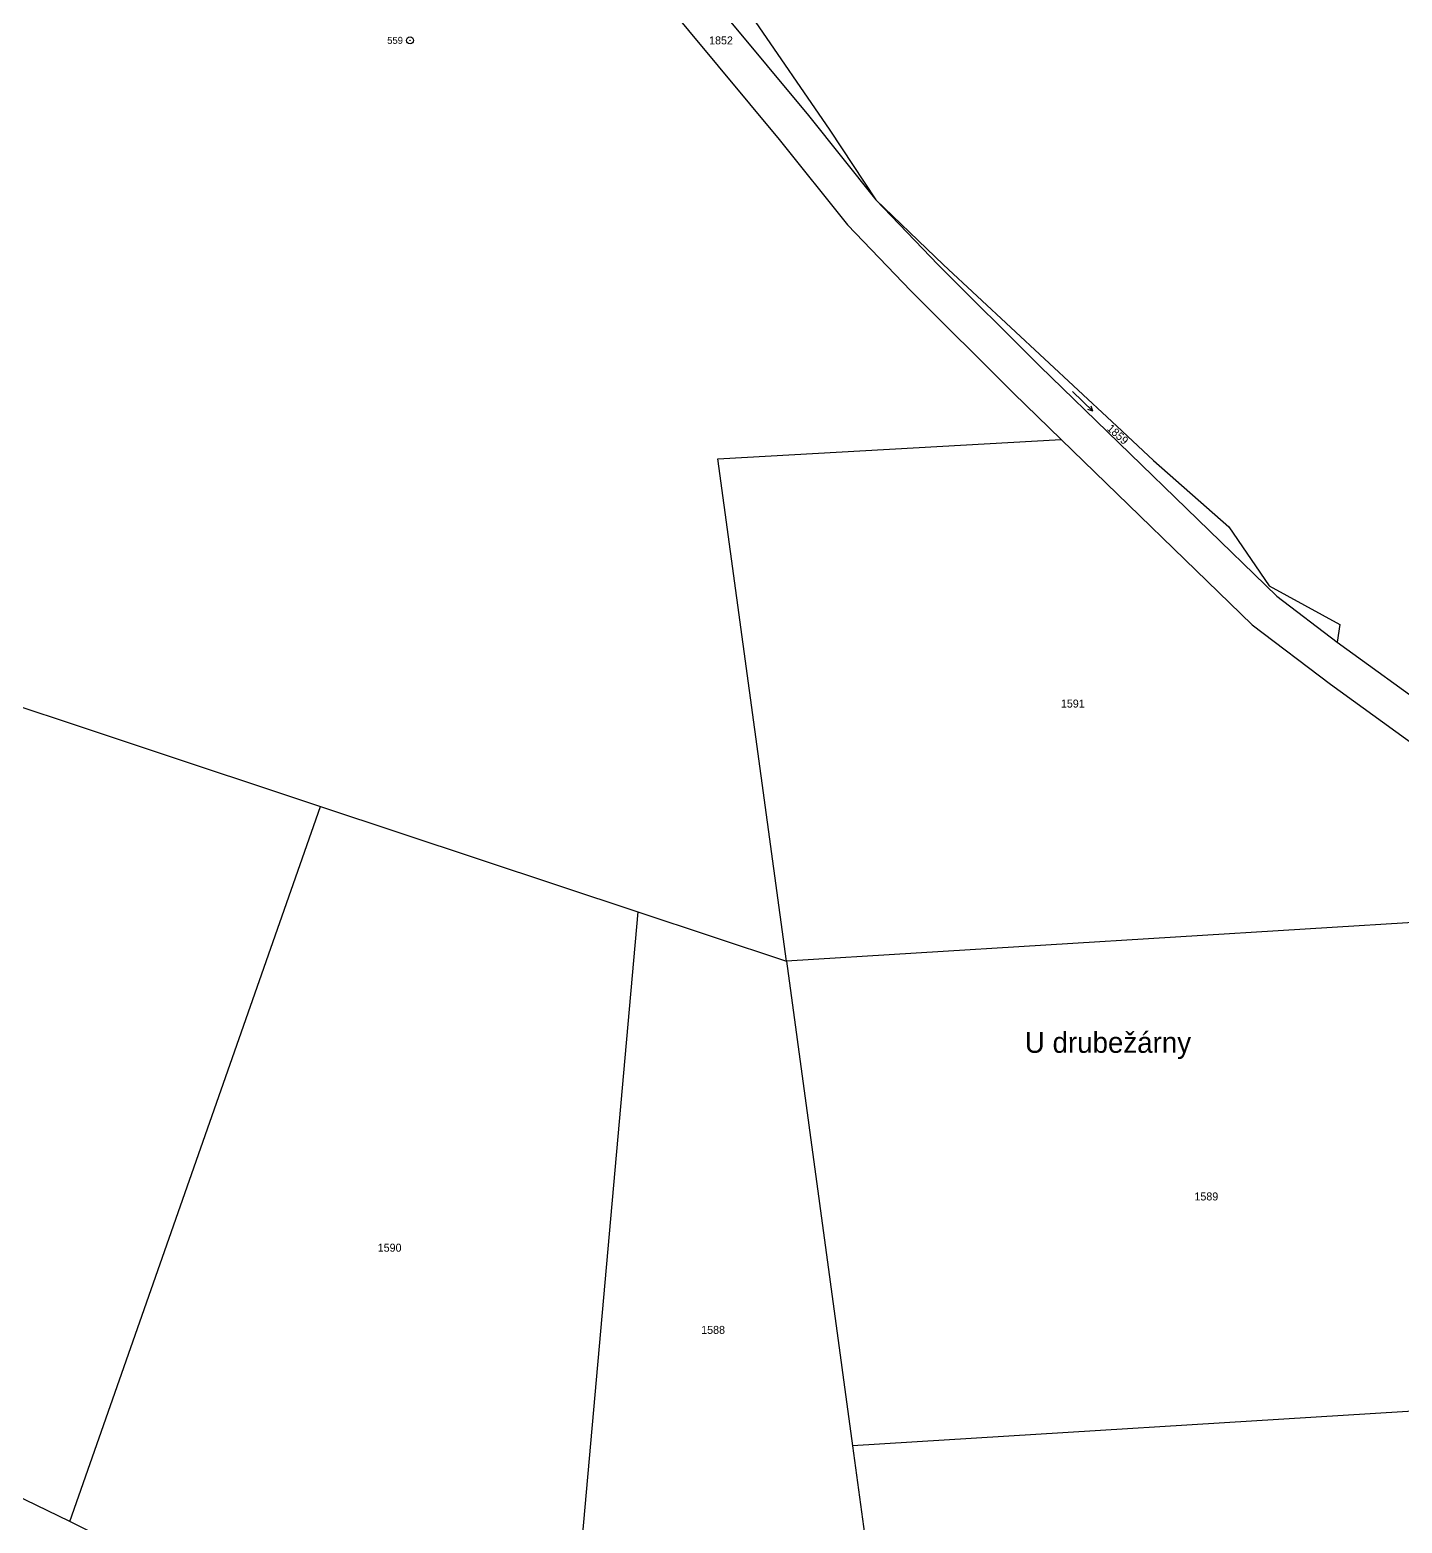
# Model space of a CAD drawing. Extents: x -820725 to -814908, y -1038210 to -1035296.
# Drawn here: x -818134.6 to -817843, y -1036600.3 to -1036283 of the extents above; entities that cross this region are included whole.
import ezdxf
from ezdxf.enums import TextEntityAlignment as Align

# ---------------------------------------------------------------- set-up
doc = ezdxf.new("R2010")
doc.units = 0
doc.header["$MEASUREMENT"] = 0
doc.linetypes.add('0_205_2', pattern=[0])
for name, color, linetype in [('1009', 1, 'CONTINUOUS'), ('101', 1, 'CONTINUOUS'), ('1016', 1, 'CONTINUOUS'), ('18', 1, 'CONTINUOUS'), ('20502', 1, 'CONTINUOUS'), ('21900', 1, 'CONTINUOUS'), ('802', 1, 'CONTINUOUS')]:
    doc.layers.add(name, color=color, linetype=linetype)

# ---------------------------------------------------------------- blocks, each defined once
blk = doc.blocks.new('8_02$6')
at = {"layer": '802', "color": 255, "linetype": 'Continuous'}
for p, q in [((3.02, -0.01), (2.04, 0.49)), ((-2.98, -0.01), (3.02, -0.01)), ((3.02, -0.01), (2.04, -0.51))]:
    blk.add_line(p, q, dxfattribs=at)
blk = doc.blocks.new('1_01$12')
at = {"layer": '101', "color": 3, "linetype": 'Continuous'}
for radius in [0.75, 0.03]:
    blk.add_circle((0, 0), radius, dxfattribs=at)

msp = doc.modelspace()

# ---------------------------------------------------------------- linework, layer by layer
at = {"layer": '20502', "color": 3, "linetype": '0_205_2'}
for p, q in [((-817981.25, -1036280.06), (-817964.66, -1036304.31)), ((-817964.66, -1036304.31), (-817954.83, -1036319.09)), ((-817954.83, -1036319.09), (-817940.48, -1036332.91)), ((-817940.48, -1036332.91), (-817904.74, -1036366.21)), ((-817904.74, -1036366.21), (-817895.85, -1036374.49)), ((-817895.85, -1036374.49), (-817879.85, -1036388.59)), ((-817879.85, -1036388.59), (-817871.3, -1036401.11)), ((-817871.3, -1036401.11), (-817856.26, -1036409.34)), ((-817856.26, -1036409.34), (-817856.85, -1036413.06)), ((-817856.85, -1036413.06), (-817834.35, -1036429.43))]:
    msp.add_line(p, q, dxfattribs=at)
at = {"layer": '21900', "color": 3, "linetype": 'Continuous'}
for p, q in [((-818126.07, -1036599.93), (-818072.82, -1036447.99)), ((-818072.82, -1036447.99), (-818005.45, -1036470.38)), ((-818005.45, -1036470.38), (-818019.6, -1036629.69)), ((-818005.45, -1036470.38), (-817973.84, -1036480.88)), ((-817817.85, -1036471.24), (-817973.84, -1036480.88)), ((-817973.84, -1036480.88), (-817959.78, -1036583.85)), ((-817783.3, -1036572.96), (-817959.78, -1036583.85)), ((-817959.78, -1036583.85), (-817950.88, -1036649.04)), ((-818102.01, -1036611.88), (-818126.07, -1036599.93))]:
    msp.add_line(p, q, dxfattribs=at)
for points in [[(-818216.95, -1036092.03), (-818096.23, -1036168.46), (-818047.15, -1036207.39), (-817969.17, -1036301.2), (-817954.83, -1036319.09)], [(-818130.77, -1036156.15), (-818100.87, -1036174.99), (-818052.77, -1036213.14), (-817975.38, -1036306.24), (-817960.85, -1036324.37), (-817947.4, -1036338.44), (-817925.59, -1036360.18), (-817915.48, -1036369.99)], [(-817954.83, -1036319.09), (-817941.64, -1036332.88), (-817920.02, -1036354.44), (-817869.65, -1036403.34), (-817856.85, -1036413.06)], [(-817973.84, -1036480.88), (-817988.41, -1036374.15), (-817915.48, -1036369.99)], [(-817915.48, -1036369.99), (-817874.88, -1036409.41), (-817858.27, -1036422.02), (-817824.34, -1036446.61), (-817820.1, -1036457.33), (-817817.85, -1036471.24)], [(-818217.88, -1036387.25), (-818190, -1036409.04), (-818072.82, -1036447.99)], [(-818126.07, -1036599.93), (-818145.16, -1036590.76), (-818154.27, -1036585.43), (-818165.58, -1036574.09), (-818190.27, -1036538.94), (-818200.13, -1036525.31), (-818216.21, -1036505.93), (-818232.69, -1036488.65), (-818252.28, -1036471.72), (-818264.85, -1036464.18), (-818283.47, -1036454.51), (-818298.23, -1036447.15)]]:
    msp.add_lwpolyline(points, dxfattribs=at)

# ---------------------------------------------------------------- block references
at = {"layer": '101', "color": 0, "linetype": 'ByBlock'}
msp.add_blockref('1_01$12', (-818053.82, -1036285.21), dxfattribs=at)
at = {"layer": '802', "color": 0, "linetype": 'ByBlock', "rotation": 316}
msp.add_blockref('8_02$6', (-817910.9, -1036361.87), dxfattribs=at)

# ---------------------------------------------------------------- texts
at = {"layer": '1009', "color": 255, "linetype": 'Continuous'}
msp.add_text('U drubežárny', height=4.4, dxfattribs=at).set_placement((-817923.2, -1036501.67), align=Align.BOTTOM_LEFT)
at = {"layer": '1016', "color": 174, "linetype": 'Continuous'}
msp.add_text('559', height=1.5, dxfattribs=at).set_placement((-818055.32, -1036285.21), align=Align.MIDDLE_RIGHT)
at = {"layer": '18', "color": 255, "linetype": 'Continuous'}
for s, p in [('1852', (-817987.75, -1036285.21)), ('1591', (-817913.01, -1036426.14)), ('1589', (-817884.64, -1036530.87)), ('1590', (-818058.15, -1036541.76)), ('1588', (-817989.43, -1036559.23))]:
    msp.add_text(s, height=1.7, dxfattribs=at).set_placement(p, align=Align.MIDDLE_CENTER)
msp.add_text('1859', height=1.7, rotation=318, dxfattribs=at).set_placement((-817903.46, -1036368.92), align=Align.MIDDLE_CENTER)

doc.saveas('drawing.dxf')
